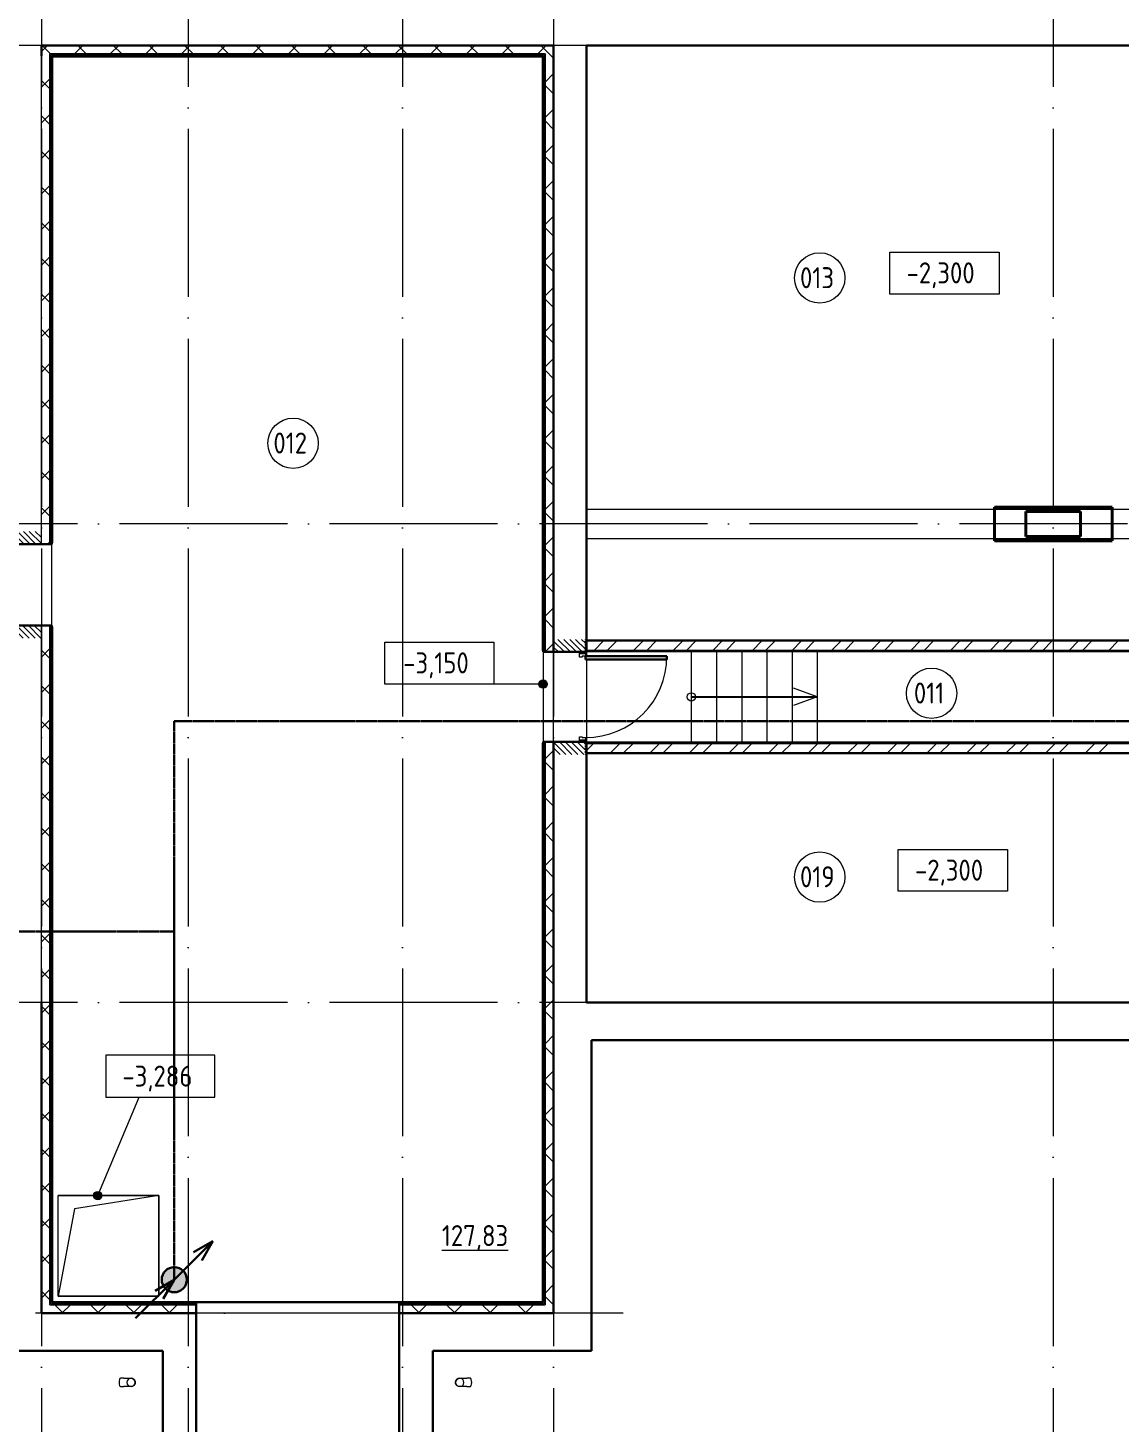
# Model space of a CAD drawing. Header units: millimetres. Extents: x -325553 to 627452, y -28539 to 738858.
# Drawn here: x -206736 to -193731, y 179809 to 196429 of the extents above; entities that cross this region are included whole.
import ezdxf

# ---------------------------------------------------------------- set-up
doc = ezdxf.new("R2010")
doc.units = ezdxf.units.MM
for name, pattern in [('ADSK_Линия сетки', [25, 20, -2.5, 0, -2.5]), ('ADSK_Сверху', [450, 300, -150]), ('ADSK_Штриховая_ш2 п1_5', [4.5, 3, -1.5]), ('штриховаяX2', [1.5, 1, -0.5])]:
    doc.linetypes.add(name, pattern=pattern)
for name, color, linetype, lineweight in [('Provodka', 151, 'Continuous', 30), ('RC-Линии_связи-Адресные', 5, 'Continuous', 30), ('Аннотация', 7, 'Continuous', 18), ('Двери', 252, 'Continuous', 9), ('Лестницы', 252, 'Continuous', 9), ('Линии', 7, 'Continuous', 9), ('Марки помещений', 252, 'Continuous', 20), ('Несущие колонны', 252, 'Continuous', 18), ('Обобщенные модели', 252, 'Continuous', 18), ('Ограждение', 252, 'Continuous', 9), ('Оси', 252, 'Continuous', 9), ('Отметки', 7, 'Continuous', 9), ('Перекрытие', 252, 'Continuous', 18), ('Стены наружные', 7, 'Continuous', 18), ('Стены штриховка', 7, 'Continuous', 9)]:
    doc.layers.add(name, color=color, linetype=linetype, lineweight=lineweight)
doc.layers.add('Узлы', color=7, linetype='Continuous')
doc.styles.add('GOST Common_2', font='', dxfattribs={"width": 0.9, "height": 250})
doc.styles.get('GOST Common_2').set_extended_font_data('GOST type B')
pattern_1 = [(0, (-223692.16, 27587), (0, 600), []), (90, (-223692.16, 27587), (-600, 4e-14), [])]
pattern_2 = [(0, (-204731, -798.36), (0, 600), []), (90, (-204731, -798.36), (-600, 4e-14), [])]

# ---------------------------------------------------------------- blocks, each defined once
blk = doc.blocks.new('подвал')
at = {"layer": 'Двери', "lineweight": 18, "true_color": 0x636466}
h = blk.add_hatch(dxfattribs=at)
h.set_pattern_fill('FP_1', color=251, angle=90, style=0, pattern_type=2)
h.set_pattern_definition([(135, (-207511.95, 19536.906), (-35.3553, -35.3553), [])])
h.paths.add_polyline_path([(-207317, 18902), (-207317, 19052), (-207707, 19052), (-207707, 18902)])
h.paths.add_polyline_path([(-207707, 20022), (-207317, 20022), (-207317, 20172), (-207707, 20172)])
h = blk.add_hatch(dxfattribs=at)
h.set_pattern_fill('FP_1', color=251, angle=-90, style=0, pattern_type=2)
h.set_pattern_definition([(315, (-201026.95, 18201.907), (35.3553, 35.3553), [])])
h.paths.add_polyline_path([(-201217, 17517), (-200837, 17517), (-200837, 17667), (-201217, 17667)])
h.paths.add_polyline_path([(-201217, 18737), (-200837, 18737), (-200837, 18887), (-201217, 18887)])
at = {"layer": 'Ограждение', "true_color": 0x636466}
h = blk.add_hatch(dxfattribs=at)
h.set_pattern_fill('FP_27', color=251, style=0, pattern_type=2)
h.set_pattern_definition(pattern_1)
h.paths.add_polyline_path([(-207182, 25827), (-201352, 25827), (-201342, 25837), (-207192, 25837)])
h = blk.add_hatch(dxfattribs=at)
h.set_pattern_fill('FP_27', color=251, style=0, pattern_type=2)
h.set_pattern_definition(pattern_1)
h.paths.add_polyline_path([(-207182, 20037), (-207182, 25827), (-207192, 25837), (-207192, 20037)])
h = blk.add_hatch(dxfattribs=at)
h.set_pattern_fill('FP_27', color=251, style=0, pattern_type=2)
h.set_pattern_definition(pattern_1)
h.paths.add_polyline_path([(-201342, 18752), (-201342, 25837), (-201352, 25827), (-201352, 18752)])
h = blk.add_hatch(dxfattribs=at)
h.set_pattern_fill('FP_29', color=251, style=0, pattern_type=2)
h.set_pattern_definition(pattern_2)
h.paths.add_polyline_path([(-207192, 10987), (-207182, 10997), (-207182, 19037), (-207192, 19037), (-207192, 14079)])
h = blk.add_hatch(dxfattribs=at)
h.set_pattern_fill('FP_22', color=251, style=0, pattern_type=2)
h.set_pattern_definition(pattern_2)
h.paths.add_polyline_path([(-201342, 10987), (-201342, 17652), (-201352, 17652), (-201352, 10997)])
h = blk.add_hatch(dxfattribs=at)
h.set_pattern_fill('FP_28', color=251, style=0, pattern_type=2)
h.set_pattern_definition(pattern_2)
h.paths.add_polyline_path([(-201342, 10987), (-201352, 10997), (-207182, 10997), (-207192, 10987), (-203057, 10987)])
at = {"layer": 'Отметки', "true_color": 0x636466}
h = blk.add_hatch(color=251, dxfattribs=at)
edge = h.paths.add_edge_path()
edge.add_arc((-201342, 18355), 50, 0, 360)
h = blk.add_hatch(color=251, dxfattribs=at)
edge = h.paths.add_edge_path()
edge.add_arc((-206645, 12262), 50, 0, 360)
at = {"color": 251, "lineweight": 18, "true_color": 0x636466}
for p, q in [((-207117, 11062), (-207117, 12262)), ((-207117, 12262), (-205917, 12262)), ((-205917, 12262), (-206924, 12102)), ((-205917, 12262), (-205917, 11062)), ((-206924, 12102), (-207117, 11062)), ((-205917, 11062), (-207117, 11062))]:
    blk.add_line(p, q, dxfattribs=at)
at = {"layer": 'Аннотация', "color": 251, "lineweight": 20, "true_color": 0x636466}
for p, q in [((-197213, 23001), (-197213, 23501)), ((-197213, 23501), (-195913, 23501)), ((-195913, 23501), (-195913, 23001)), ((-195913, 23001), (-197213, 23001)), ((-203228, 18355), (-203228, 18855)), ((-203228, 18855), (-201928, 18855)), ((-201928, 18855), (-201928, 18355)), ((-201928, 18355), (-203228, 18355)), ((-198077, 18202), (-198359, 18305)), ((-198077, 18202), (-198359, 18099)), ((-197112, 15886), (-197112, 16386)), ((-197112, 16386), (-195812, 16386)), ((-195812, 16386), (-195812, 15886)), ((-195812, 15886), (-197112, 15886))]:
    blk.add_line(p, q, dxfattribs=at)
at = {"layer": 'Аннотация', "color": 251, "lineweight": 20, "true_color": 0x636466, "extrusion": (0, 0, -1)}
for p, q in [((-205251, 13933), (-206551, 13933)), ((-206551, 13933), (-206551, 13433)), ((-205251, 13433), (-205251, 13933)), ((-206551, 13433), (-205251, 13433))]:
    blk.add_line(p, q, dxfattribs=at)
at = {"layer": 'Аннотация', "color": 251, "lineweight": 20, "true_color": 0x636466}
blk.add_circle((-199577, 18202), 50, dxfattribs=at)
at = {"layer": 'Двери', "color": 251, "linetype": 'ADSK_Штриховая_ш2 п1_5', "true_color": 0x636466}
for p, q in [((-207317, 20022), (-207317, 20172)), ((-207707, 20022), (-207317, 20022)), ((-207317, 19052), (-207707, 19052)), ((-207317, 18902), (-207317, 19052)), ((-201217, 18887), (-201217, 18737)), ((-200837, 18737), (-200837, 18887)), ((-201217, 18737), (-200837, 18737)), ((-200837, 17667), (-201217, 17667)), ((-201217, 17667), (-201217, 17517)), ((-200837, 17517), (-200837, 17667))]:
    blk.add_line(p, q, dxfattribs=at)
at = {"layer": 'Двери', "color": 251, "true_color": 0x636466}
for p, q in [((-200907, 18737), (-200837, 18737)), ((-200907, 18717), (-200907, 18737)), ((-200907, 18677), (-200907, 18717)), ((-200907, 18717), (-200837, 18717)), ((-200837, 18717), (-200907, 18717)), ((-200877, 18677), (-200907, 18677)), ((-200877, 18687), (-200877, 18677)), ((-200837, 18687), (-200877, 18687)), ((-200837, 18737), (-200837, 18717)), ((-200837, 18717), (-200837, 18687)), ((-200907, 17727), (-200877, 17727)), ((-200907, 17687), (-200907, 17727)), ((-200837, 17687), (-200907, 17687)), ((-200907, 17667), (-200907, 17687)), ((-200907, 17687), (-200837, 17687)), ((-200837, 17667), (-200907, 17667)), ((-200877, 17727), (-200877, 17717)), ((-200877, 17717), (-200837, 17717)), ((-200837, 17717), (-200837, 17687)), ((-200837, 17687), (-200837, 17667))]:
    blk.add_line(p, q, dxfattribs=at)
at = {"layer": 'Двери', "color": 251, "lineweight": 30, "true_color": 0x636466}
for p, q in [((-200837, 18687), (-199867, 18687)), ((-200837, 18647), (-200837, 18687)), ((-199867, 18647), (-200837, 18647)), ((-199867, 18687), (-199867, 18647))]:
    blk.add_line(p, q, dxfattribs=at)
at = {"layer": 'Двери', "color": 251, "true_color": 0x636466}
blk.add_arc((-200837, 18687), 970, 270, 0, dxfattribs=at)
at = {"layer": 'Лестницы', "color": 251, "true_color": 0x636466}
for p, q in [((-199577, 18737), (-199577, 17667)), ((-199577, 18737), (-199577, 17667)), ((-199277, 18737), (-199277, 17667)), ((-199277, 18737), (-199277, 17667)), ((-198977, 18737), (-198977, 17667)), ((-198977, 18737), (-198977, 17667)), ((-198677, 18737), (-198677, 17667)), ((-198677, 18737), (-198677, 17667)), ((-198377, 18737), (-198377, 17667)), ((-198377, 18737), (-198377, 17667)), ((-198077, 18737), (-198077, 17667))]:
    blk.add_line(p, q, dxfattribs=at)
at = {"layer": 'Линии', "color": 251, "linetype": 'ADSK_Сверху', "ltscale": 100, "true_color": 0x636466}
for p, q in [((-200827, 20437), (-180362, 20437)), ((-200827, 20087), (-180362, 20087))]:
    blk.add_line(p, q, dxfattribs=at)
at = {"layer": 'Марки помещений', "color": 251, "true_color": 0x636466}
for centre in [(-198048, 23192), (-204319, 21223), (-196716, 18245), (-198048, 16056)]:
    blk.add_circle(centre, 300, dxfattribs=at)
at = {"layer": 'Несущие колонны', "color": 251, "lineweight": 40, "true_color": 0x636466}
for p, q in [((-195967, 20062), (-195967, 20462)), ((-195967, 20462), (-194567, 20462)), ((-194567, 20462), (-194567, 20062)), ((-195592, 20112), (-195592, 20412)), ((-195592, 20412), (-194942, 20412)), ((-194942, 20412), (-194942, 20112)), ((-194942, 20112), (-195592, 20112)), ((-194567, 20062), (-195967, 20062))]:
    blk.add_line(p, q, dxfattribs=at)
at = {"layer": 'Несущие колонны', "color": 251, "true_color": 0x636466}
for p, q in [((-195967, 20462), (-194567, 20462)), ((-195967, 20062), (-195967, 20462)), ((-194567, 20462), (-194567, 20062)), ((-195592, 20412), (-194942, 20412)), ((-195592, 20112), (-195592, 20412)), ((-194942, 20412), (-194942, 20112)), ((-194942, 20112), (-195592, 20112)), ((-194567, 20062), (-195967, 20062))]:
    blk.add_line(p, q, dxfattribs=at)
at = {"layer": 'Обобщенные модели', "color": 251, "true_color": 0x636466}
for p, q in [((-206335, 10086), (-206376, 10086)), ((-206376, 9986), (-206335, 9986)), ((-202208, 10086), (-202249, 10086)), ((-202249, 9986), (-202208, 9986))]:
    blk.add_line(p, q, dxfattribs=at)
at = {"layer": 'Обобщенные модели', "color": 251, "true_color": 0x636466, "flags": 128}
for points in [[(-206335, 10086), (-206331, 10086), (-206326, 10086), (-206321, 10086), (-206317, 10086), (-206312, 10086), (-206308, 10086), (-206304, 10086), (-206300, 10086), (-206296, 10086), (-206292, 10086), (-206288, 10086), (-206285, 10086), (-206281, 10086), (-206278, 10086), (-206275, 10086), (-206272, 10086), (-206269, 10086), (-206267, 10086), (-206264, 10086), (-206262, 10086), (-206260, 10086), (-206258, 10086), (-206256, 10086), (-206254, 10086), (-206253, 10086), (-206252, 10086), (-206251, 10086), (-206250, 10086), (-206250, 10086), (-206249, 10086), (-206249, 10086), (-206249, 10086)], [(-206249, 9986), (-206249, 9986), (-206249, 9986), (-206250, 9986), (-206251, 9986), (-206251, 9986), (-206253, 9986), (-206254, 9986), (-206255, 9986), (-206257, 9986), (-206259, 9986), (-206261, 9986), (-206263, 9986), (-206265, 9986), (-206268, 9986), (-206271, 9986), (-206274, 9986), (-206277, 9986), (-206280, 9986), (-206283, 9986), (-206287, 9986), (-206291, 9986), (-206294, 9986), (-206298, 9986), (-206302, 9986), (-206306, 9986), (-206311, 9986), (-206315, 9986), (-206319, 9986), (-206324, 9986), (-206329, 9986), (-206333, 9986), (-206335, 9986)], [(-206249, 10086), (-206247, 10086), (-206245, 10086), (-206243, 10086), (-206241, 10085), (-206239, 10085), (-206237, 10084), (-206235, 10084), (-206233, 10083), (-206231, 10083), (-206229, 10082), (-206228, 10081), (-206226, 10080), (-206224, 10079), (-206222, 10078), (-206221, 10077), (-206219, 10076), (-206218, 10075), (-206216, 10073), (-206215, 10072), (-206213, 10071), (-206212, 10069), (-206210, 10068), (-206209, 10066), (-206208, 10065), (-206207, 10063), (-206206, 10061), (-206205, 10059), (-206204, 10058), (-206203, 10056), (-206202, 10054), (-206202, 10052), (-206201, 10050), (-206201, 10048), (-206200, 10046), (-206200, 10044), (-206199, 10042), (-206199, 10040), (-206199, 10038), (-206199, 10036), (-206199, 10036)], [(-206199, 10036), (-206199, 10034), (-206199, 10032), (-206199, 10030), (-206200, 10028), (-206200, 10026), (-206200, 10024), (-206201, 10022), (-206201, 10020), (-206202, 10018), (-206203, 10016), (-206204, 10015), (-206205, 10013), (-206206, 10011), (-206207, 10009), (-206208, 10008), (-206209, 10006), (-206210, 10004), (-206211, 10003), (-206213, 10001), (-206214, 10000), (-206216, 9999), (-206217, 9997), (-206219, 9996), (-206220, 9995), (-206222, 9994), (-206224, 9993), (-206225, 9992), (-206227, 9991), (-206229, 9990), (-206231, 9989), (-206233, 9989), (-206235, 9988), (-206237, 9987), (-206238, 9987), (-206240, 9987), (-206242, 9986), (-206244, 9986), (-206246, 9986), (-206248, 9986), (-206249, 9986)], [(-202385, 10036), (-202385, 10038), (-202385, 10040), (-202385, 10042), (-202384, 10044), (-202384, 10046), (-202384, 10048), (-202383, 10050), (-202382, 10052), (-202382, 10054), (-202381, 10055), (-202380, 10057), (-202379, 10059), (-202378, 10061), (-202377, 10062), (-202376, 10064), (-202375, 10066), (-202374, 10067), (-202373, 10069), (-202371, 10070), (-202370, 10072), (-202368, 10073), (-202367, 10074), (-202365, 10076), (-202364, 10077), (-202362, 10078), (-202360, 10079), (-202359, 10080), (-202357, 10081), (-202355, 10082), (-202353, 10083), (-202351, 10083), (-202349, 10084), (-202347, 10084), (-202345, 10085), (-202343, 10085), (-202341, 10085), (-202339, 10086), (-202337, 10086), (-202335, 10086), (-202335, 10086)], [(-202335, 9986), (-202337, 9986), (-202339, 9986), (-202341, 9986), (-202343, 9987), (-202345, 9987), (-202347, 9987), (-202349, 9988), (-202351, 9988), (-202353, 9989), (-202354, 9990), (-202356, 9991), (-202358, 9992), (-202360, 9993), (-202362, 9994), (-202363, 9995), (-202365, 9996), (-202366, 9997), (-202368, 9998), (-202369, 10000), (-202371, 10001), (-202372, 10003), (-202373, 10004), (-202375, 10006), (-202376, 10007), (-202377, 10009), (-202378, 10011), (-202379, 10012), (-202380, 10014), (-202381, 10016), (-202382, 10018), (-202382, 10020), (-202383, 10022), (-202383, 10023), (-202384, 10025), (-202384, 10027), (-202385, 10029), (-202385, 10031), (-202385, 10033), (-202385, 10035), (-202385, 10036)], [(-202335, 10086), (-202335, 10086), (-202335, 10086), (-202334, 10086), (-202333, 10086), (-202332, 10086), (-202331, 10086), (-202330, 10086), (-202329, 10086), (-202327, 10086), (-202325, 10086), (-202323, 10086), (-202321, 10086), (-202318, 10086), (-202316, 10086), (-202313, 10086), (-202310, 10086), (-202307, 10086), (-202304, 10086), (-202301, 10086), (-202297, 10086), (-202293, 10086), (-202290, 10086), (-202286, 10086), (-202282, 10086), (-202277, 10086), (-202273, 10086), (-202269, 10086), (-202264, 10086), (-202260, 10086), (-202255, 10086), (-202251, 10086), (-202249, 10086)], [(-202249, 9986), (-202253, 9986), (-202258, 9986), (-202263, 9986), (-202267, 9986), (-202271, 9986), (-202276, 9986), (-202280, 9986), (-202284, 9986), (-202288, 9986), (-202292, 9986), (-202296, 9986), (-202299, 9986), (-202303, 9986), (-202306, 9986), (-202309, 9986), (-202312, 9986), (-202315, 9986), (-202317, 9986), (-202320, 9986), (-202322, 9986), (-202324, 9986), (-202326, 9986), (-202328, 9986), (-202329, 9986), (-202331, 9986), (-202332, 9986), (-202333, 9986), (-202334, 9986), (-202334, 9986), (-202335, 9986), (-202335, 9986), (-202335, 9986)]]:
    blk.add_lwpolyline(points, dxfattribs=at)
at = {"layer": 'Обобщенные модели', "color": 251, "true_color": 0x636466}
for centre, start, end in [((-206249, 10036), 0, 180), ((-206249, 10036), 180, 0), ((-202335, 10036), 0, 180), ((-202335, 10036), 180, 0)]:
    blk.add_arc(centre, 50, start, end, dxfattribs=at)
for centre, major_axis, start_param, end_param in [((-206376, 10036), (0, -50), 3.141593, 4.712389), ((-206376, 10036), (0, -50), 4.712389, 6.283185), ((-202208, 10036), (0, 50), 4.712389, 6.283185), ((-202208, 10036), (0, 50), 3.141593, 4.712389)]:
    blk.add_ellipse(centre, major_axis=major_axis, ratio=0.309017, start_param=start_param, end_param=end_param, dxfattribs=at)
at = {"layer": 'Ограждение', "color": 251, "true_color": 0x636466}
for p, q in [((-207182, 25827), (-207192, 25837)), ((-207192, 25837), (-207182, 25827)), ((-207182, 25827), (-201352, 25827)), ((-207182, 20037), (-207182, 25827)), ((-201342, 25837), (-201352, 25827)), ((-201352, 25827), (-201342, 25837)), ((-201352, 25827), (-201352, 18752)), ((-207182, 20037), (-207192, 20037)), ((-207192, 19037), (-207182, 19037)), ((-207182, 10997), (-207182, 19037)), ((-201342, 18752), (-201352, 18752)), ((-201352, 17652), (-201342, 17652)), ((-201352, 17652), (-201352, 10997)), ((-207192, 10987), (-207182, 10997)), ((-207182, 10997), (-207192, 10987)), ((-201352, 10997), (-207182, 10997)), ((-201342, 10987), (-201352, 10997)), ((-201352, 10997), (-201342, 10987))]:
    blk.add_line(p, q, dxfattribs=at)
at = {"layer": 'Оси', "color": 251, "linetype": 'ADSK_Линия сетки', "ltscale": 100, "true_color": 0x636466}
for p, q in [((-207317, 29968), (-207317, -28468)), ((-205567, 29968), (-205567, -28468)), ((-203017, 29968), (-203017, -28468)), ((-201217, 29968), (-201217, -28468)), ((-195267, 29968), (-195267, -28468)), ((-174384, 25962), (-244528, 25962)), ((-174384, 20262), (-244528, 20262)), ((-174384, 14562), (-244528, 14562)), ((-200387, 10862), (-244528, 10862))]:
    blk.add_line(p, q, dxfattribs=at)
at = {"layer": 'Отметки', "color": 251, "lineweight": 20, "true_color": 0x636466}
for p, q in [((-202050, 18355), (-202578, 18355)), ((-201342, 18355), (-202050, 18355)), ((-206645, 12262), (-206152, 13433)), ((-206152, 13433), (-205901, 13433))]:
    blk.add_line(p, q, dxfattribs=at)
at = {"layer": 'Отметки', "color": 251, "true_color": 0x636466}
for centre in [(-201342, 18355), (-206645, 12262)]:
    blk.add_circle(centre, 50, dxfattribs=at)
at = {"layer": 'Перекрытие', "color": 251, "true_color": 0x636466}
for p, q in [((-207192, 19052), (-207192, 20022)), ((-201342, 18737), (-201342, 17667)), ((-198077, 18737), (-198077, 17667)), ((-207117, 11062), (-207117, 12262)), ((-205917, 12262), (-207117, 12262)), ((-205917, 11062), (-205917, 12262)), ((-207117, 11062), (-205917, 11062))]:
    blk.add_line(p, q, dxfattribs=at)
at = {"layer": 'Стены наружные', "color": 251, "lineweight": 30, "true_color": 0x636466}
for p, q in [((-207317, 25962), (-201217, 25962)), ((-201217, 25962), (-207317, 25962)), ((-207317, 25962), (-207317, 25837)), ((-201217, 18737), (-201217, 25962)), ((-200827, 25962), (-185477, 25962)), ((-200827, 18737), (-200827, 25962)), ((-207192, 25837), (-201342, 25837)), ((-207192, 20022), (-207192, 25837)), ((-201342, 25837), (-201342, 18737)), ((-207722, 20022), (-207192, 20022)), ((-207192, 19052), (-207722, 19052)), ((-207192, 10987), (-207192, 19052)), ((-191337, 18872), (-200827, 18872)), ((-201342, 18737), (-200837, 18737)), ((-200837, 18737), (-200827, 18737)), ((-200827, 18752), (-191337, 18752)), ((-200837, 17667), (-201342, 17667)), ((-201342, 17667), (-201342, 10987)), ((-201217, 17667), (-201217, 10862)), ((-200827, 17667), (-200837, 17667)), ((-200827, 14562), (-200827, 17667)), ((-190267, 17652), (-200827, 17652)), ((-200827, 17532), (-190267, 17532)), ((-207317, 10862), (-207317, 14562)), ((-184837, 14562), (-200827, 14562)), ((-200767, 10412), (-200767, 14112)), ((-184837, 14112), (-200767, 14112)), ((-205472, 10987), (-207192, 10987)), ((-205472, -5788), (-205472, 10987)), ((-201342, 10987), (-203057, 10987)), ((-203057, 10987), (-203057, -5788)), ((-205472, 10862), (-207317, 10862)), ((-201217, 10862), (-203057, 10862)), ((-207767, 10412), (-205872, 10412)), ((-205872, 10412), (-205872, -5788)), ((-202657, 10412), (-200767, 10412)), ((-202657, -788), (-202657, 10412))]:
    blk.add_line(p, q, dxfattribs=at)
at = {"layer": 'Стены наружные', "color": 251, "linetype": 'Continuous', "lineweight": 9, "true_color": 0x636466}
for p, q in [((-207317, 25890), (-207245, 25962)), ((-207317, 25890), (-207245, 25962)), ((-207208, 25862), (-207308, 25962)), ((-207208, 25862), (-207308, 25962)), ((-206921, 25862), (-206821, 25962)), ((-206921, 25862), (-206821, 25962)), ((-206784, 25862), (-206884, 25962)), ((-206784, 25862), (-206884, 25962)), ((-206496, 25862), (-206396, 25962)), ((-206496, 25862), (-206396, 25962)), ((-206360, 25862), (-206460, 25962)), ((-206360, 25862), (-206460, 25962)), ((-206072, 25862), (-205972, 25962)), ((-206072, 25862), (-205972, 25962)), ((-205935, 25862), (-206035, 25962)), ((-205935, 25862), (-206035, 25962)), ((-205648, 25862), (-205548, 25962)), ((-205648, 25862), (-205548, 25962)), ((-205511, 25862), (-205611, 25962)), ((-205511, 25862), (-205611, 25962)), ((-205224, 25862), (-205124, 25962)), ((-205224, 25862), (-205124, 25962)), ((-205087, 25862), (-205187, 25962)), ((-205087, 25862), (-205187, 25962)), ((-204799, 25862), (-204699, 25962)), ((-204799, 25862), (-204699, 25962)), ((-204663, 25862), (-204763, 25962)), ((-204663, 25862), (-204763, 25962)), ((-204375, 25862), (-204275, 25962)), ((-204375, 25862), (-204275, 25962)), ((-204238, 25862), (-204338, 25962)), ((-204238, 25862), (-204338, 25962)), ((-203951, 25862), (-203851, 25962)), ((-203951, 25862), (-203851, 25962)), ((-203814, 25862), (-203914, 25962)), ((-203814, 25862), (-203914, 25962)), ((-203527, 25862), (-203427, 25962)), ((-203527, 25862), (-203427, 25962)), ((-203390, 25862), (-203490, 25962)), ((-203390, 25862), (-203490, 25962)), ((-203102, 25862), (-203002, 25962)), ((-203102, 25862), (-203002, 25962)), ((-202966, 25862), (-203066, 25962)), ((-202966, 25862), (-203066, 25962)), ((-202678, 25862), (-202578, 25962)), ((-202678, 25862), (-202578, 25962)), ((-202541, 25862), (-202641, 25962)), ((-202541, 25862), (-202641, 25962)), ((-202254, 25862), (-202154, 25962)), ((-202254, 25862), (-202154, 25962)), ((-202117, 25862), (-202217, 25962)), ((-202117, 25862), (-202217, 25962)), ((-201829, 25862), (-201729, 25962)), ((-201829, 25862), (-201729, 25962)), ((-201693, 25862), (-201793, 25962)), ((-201693, 25862), (-201793, 25962)), ((-201405, 25862), (-201305, 25962)), ((-201405, 25862), (-201305, 25962)), ((-201268, 25862), (-201368, 25962)), ((-201268, 25862), (-201368, 25962)), ((-207194, 25814), (-207192, 25814)), ((-207155, 25839), (-207155, 25837)), ((-207050, 25839), (-207050, 25837)), ((-206945, 25839), (-206945, 25837)), ((-206840, 25839), (-206840, 25837)), ((-206735, 25839), (-206735, 25837)), ((-206630, 25839), (-206630, 25837)), ((-206525, 25839), (-206525, 25837)), ((-206420, 25839), (-206420, 25837)), ((-206315, 25839), (-206315, 25837)), ((-206210, 25839), (-206210, 25837)), ((-206105, 25839), (-206105, 25837)), ((-206000, 25839), (-206000, 25837)), ((-205895, 25839), (-205895, 25837)), ((-205790, 25839), (-205790, 25837)), ((-205685, 25839), (-205685, 25837)), ((-205580, 25839), (-205580, 25837)), ((-205475, 25839), (-205475, 25837)), ((-205370, 25839), (-205370, 25837)), ((-205265, 25839), (-205265, 25837)), ((-205160, 25839), (-205160, 25837)), ((-205055, 25839), (-205055, 25837)), ((-204950, 25839), (-204950, 25837)), ((-204845, 25839), (-204845, 25837)), ((-204740, 25839), (-204740, 25837)), ((-204635, 25839), (-204635, 25837)), ((-204530, 25839), (-204530, 25837)), ((-204425, 25839), (-204425, 25837)), ((-204320, 25839), (-204320, 25837)), ((-204215, 25839), (-204215, 25837)), ((-204110, 25839), (-204110, 25837)), ((-204005, 25839), (-204005, 25837)), ((-203900, 25839), (-203900, 25837)), ((-203795, 25839), (-203795, 25837)), ((-203690, 25839), (-203690, 25837)), ((-203585, 25839), (-203585, 25837)), ((-203480, 25839), (-203480, 25837)), ((-203375, 25839), (-203375, 25837)), ((-203270, 25839), (-203270, 25837)), ((-203165, 25839), (-203165, 25837)), ((-203060, 25839), (-203060, 25837)), ((-202955, 25839), (-202955, 25837)), ((-202850, 25839), (-202850, 25837)), ((-202745, 25839), (-202745, 25837)), ((-202640, 25839), (-202640, 25837)), ((-202535, 25839), (-202535, 25837)), ((-202430, 25839), (-202430, 25837)), ((-202325, 25839), (-202325, 25837)), ((-202220, 25839), (-202220, 25837)), ((-202115, 25839), (-202115, 25837)), ((-202010, 25839), (-202010, 25837)), ((-201905, 25839), (-201905, 25837)), ((-201800, 25839), (-201800, 25837)), ((-201695, 25839), (-201695, 25837)), ((-201590, 25839), (-201590, 25837)), ((-201485, 25839), (-201485, 25837)), ((-201380, 25839), (-201380, 25837)), ((-201217, 25810), (-201268, 25862)), ((-201217, 25810), (-201268, 25862)), ((-207194, 25709), (-207192, 25709)), ((-207194, 25604), (-207192, 25604)), ((-201340, 25752), (-201342, 25752)), ((-201340, 25647), (-201342, 25647)), ((-201317, 25526), (-201217, 25626)), ((-201317, 25526), (-201217, 25626)), ((-207317, 25466), (-207217, 25566)), ((-207317, 25466), (-207217, 25566)), ((-207217, 25446), (-207317, 25546)), ((-207217, 25446), (-207317, 25546)), ((-207194, 25499), (-207192, 25499)), ((-201340, 25542), (-201342, 25542)), ((-201340, 25437), (-201342, 25437)), ((-201217, 25386), (-201317, 25486)), ((-201217, 25386), (-201317, 25486)), ((-207194, 25394), (-207192, 25394)), ((-207194, 25289), (-207192, 25289)), ((-201340, 25332), (-201342, 25332)), ((-207317, 25041), (-207217, 25141)), ((-207317, 25041), (-207217, 25141)), ((-207217, 25022), (-207317, 25122)), ((-207217, 25022), (-207317, 25122)), ((-207194, 25184), (-207192, 25184)), ((-201340, 25227), (-201342, 25227)), ((-201340, 25122), (-201342, 25122)), ((-201317, 25102), (-201217, 25202)), ((-201317, 25102), (-201217, 25202)), ((-207194, 25079), (-207192, 25079)), ((-207194, 24974), (-207192, 24974)), ((-201340, 25017), (-201342, 25017)), ((-201217, 24962), (-201317, 25062)), ((-201217, 24962), (-201317, 25062)), ((-207194, 24869), (-207192, 24869)), ((-207194, 24764), (-207192, 24764)), ((-201340, 24912), (-201342, 24912)), ((-201340, 24807), (-201342, 24807)), ((-201317, 24677), (-201217, 24777)), ((-201317, 24677), (-201217, 24777)), ((-207317, 24617), (-207217, 24717)), ((-207317, 24617), (-207217, 24717)), ((-207217, 24598), (-207317, 24698)), ((-207217, 24598), (-207317, 24698)), ((-207194, 24659), (-207192, 24659)), ((-201340, 24702), (-201342, 24702)), ((-201340, 24597), (-201342, 24597)), ((-201217, 24538), (-201317, 24638)), ((-201217, 24538), (-201317, 24638)), ((-207194, 24554), (-207192, 24554)), ((-207194, 24449), (-207192, 24449)), ((-201340, 24492), (-201342, 24492)), ((-207317, 24193), (-207217, 24293)), ((-207317, 24193), (-207217, 24293)), ((-207217, 24174), (-207317, 24274)), ((-207217, 24174), (-207317, 24274)), ((-207194, 24344), (-207192, 24344)), ((-201340, 24387), (-201342, 24387)), ((-201340, 24282), (-201342, 24282)), ((-201317, 24253), (-201217, 24353)), ((-201317, 24253), (-201217, 24353)), ((-207194, 24239), (-207192, 24239)), ((-207194, 24134), (-207192, 24134)), ((-201340, 24177), (-201342, 24177)), ((-201217, 24113), (-201317, 24213)), ((-201217, 24113), (-201317, 24213)), ((-207194, 24029), (-207192, 24029)), ((-201340, 24072), (-201342, 24072)), ((-201340, 23967), (-201342, 23967)), ((-207317, 23769), (-207217, 23869)), ((-207317, 23769), (-207217, 23869)), ((-207217, 23749), (-207317, 23849)), ((-207217, 23749), (-207317, 23849)), ((-207194, 23924), (-207192, 23924)), ((-207194, 23819), (-207192, 23819)), ((-201340, 23862), (-201342, 23862)), ((-201317, 23829), (-201217, 23929)), ((-201317, 23829), (-201217, 23929)), ((-201217, 23689), (-201317, 23789)), ((-201217, 23689), (-201317, 23789)), ((-207194, 23714), (-207192, 23714)), ((-207194, 23609), (-207192, 23609)), ((-201340, 23757), (-201342, 23757)), ((-201340, 23652), (-201342, 23652)), ((-207317, 23344), (-207217, 23444)), ((-207317, 23344), (-207217, 23444)), ((-207194, 23504), (-207192, 23504)), ((-201340, 23547), (-201342, 23547)), ((-201340, 23442), (-201342, 23442)), ((-201317, 23405), (-201217, 23505)), ((-201317, 23405), (-201217, 23505)), ((-207217, 23325), (-207317, 23425)), ((-207217, 23325), (-207317, 23425)), ((-207194, 23399), (-207192, 23399)), ((-207194, 23294), (-207192, 23294)), ((-201340, 23337), (-201342, 23337)), ((-201217, 23265), (-201317, 23365)), ((-201217, 23265), (-201317, 23365)), ((-207194, 23189), (-207192, 23189)), ((-201340, 23232), (-201342, 23232)), ((-201340, 23127), (-201342, 23127)), ((-207317, 22920), (-207217, 23020)), ((-207317, 22920), (-207217, 23020)), ((-207217, 22901), (-207317, 23001)), ((-207217, 22901), (-207317, 23001)), ((-207194, 23084), (-207192, 23084)), ((-207194, 22979), (-207192, 22979)), ((-201340, 23022), (-201342, 23022)), ((-201317, 22980), (-201217, 23080)), ((-201317, 22980), (-201217, 23080)), ((-201217, 22841), (-201317, 22941)), ((-201217, 22841), (-201317, 22941)), ((-207194, 22874), (-207192, 22874)), ((-207194, 22769), (-207192, 22769)), ((-201340, 22917), (-201342, 22917)), ((-201340, 22812), (-201342, 22812)), ((-207194, 22664), (-207192, 22664)), ((-201340, 22707), (-201342, 22707)), ((-201317, 22556), (-201217, 22656)), ((-201317, 22556), (-201217, 22656)), ((-207317, 22496), (-207217, 22596)), ((-207317, 22496), (-207217, 22596)), ((-207217, 22477), (-207317, 22577)), ((-207217, 22477), (-207317, 22577)), ((-207194, 22559), (-207192, 22559)), ((-207194, 22454), (-207192, 22454)), ((-201340, 22602), (-201342, 22602)), ((-201340, 22497), (-201342, 22497)), ((-201217, 22416), (-201317, 22516)), ((-201217, 22416), (-201317, 22516)), ((-207194, 22349), (-207192, 22349)), ((-201340, 22392), (-201342, 22392)), ((-201340, 22287), (-201342, 22287)), ((-207317, 22072), (-207217, 22172)), ((-207317, 22072), (-207217, 22172)), ((-207217, 22052), (-207317, 22152)), ((-207217, 22052), (-207317, 22152)), ((-207194, 22244), (-207192, 22244)), ((-207194, 22139), (-207192, 22139)), ((-201340, 22182), (-201342, 22182)), ((-201317, 22132), (-201217, 22232)), ((-201317, 22132), (-201217, 22232)), ((-207194, 22034), (-207192, 22034)), ((-201340, 22077), (-201342, 22077)), ((-201340, 21972), (-201342, 21972)), ((-201217, 21992), (-201317, 22092)), ((-201217, 21992), (-201317, 22092)), ((-207194, 21929), (-207192, 21929)), ((-207194, 21824), (-207192, 21824)), ((-201340, 21867), (-201342, 21867)), ((-201317, 21708), (-201217, 21808)), ((-201317, 21708), (-201217, 21808)), ((-207317, 21647), (-207217, 21747)), ((-207317, 21647), (-207217, 21747)), ((-207217, 21628), (-207317, 21728)), ((-207217, 21628), (-207317, 21728)), ((-207194, 21719), (-207192, 21719)), ((-207194, 21614), (-207192, 21614)), ((-201340, 21762), (-201342, 21762)), ((-201340, 21657), (-201342, 21657)), ((-201217, 21568), (-201317, 21668)), ((-201217, 21568), (-201317, 21668)), ((-207194, 21509), (-207192, 21509)), ((-201340, 21552), (-201342, 21552)), ((-201340, 21447), (-201342, 21447)), ((-207317, 21223), (-207217, 21323)), ((-207317, 21223), (-207217, 21323)), ((-207217, 21204), (-207317, 21304)), ((-207217, 21204), (-207317, 21304)), ((-207194, 21404), (-207192, 21404)), ((-207194, 21299), (-207192, 21299)), ((-201340, 21342), (-201342, 21342)), ((-201317, 21283), (-201217, 21383)), ((-201317, 21283), (-201217, 21383)), ((-207194, 21194), (-207192, 21194)), ((-201340, 21237), (-201342, 21237)), ((-201340, 21132), (-201342, 21132)), ((-201217, 21143), (-201317, 21243)), ((-201217, 21143), (-201317, 21243)), ((-207194, 21089), (-207192, 21089)), ((-207194, 20984), (-207192, 20984)), ((-201340, 21027), (-201342, 21027)), ((-201317, 20859), (-201217, 20959)), ((-201317, 20859), (-201217, 20959)), ((-207317, 20799), (-207217, 20899)), ((-207317, 20799), (-207217, 20899)), ((-207217, 20779), (-207317, 20879)), ((-207217, 20779), (-207317, 20879)), ((-207194, 20879), (-207192, 20879)), ((-201340, 20922), (-201342, 20922)), ((-201340, 20817), (-201342, 20817)), ((-201217, 20719), (-201317, 20819)), ((-201217, 20719), (-201317, 20819)), ((-207194, 20774), (-207192, 20774)), ((-207194, 20669), (-207192, 20669)), ((-201340, 20712), (-201342, 20712)), ((-207317, 20374), (-207217, 20474)), ((-207317, 20374), (-207217, 20474)), ((-207217, 20355), (-207317, 20455)), ((-207217, 20355), (-207317, 20455)), ((-207194, 20564), (-207192, 20564)), ((-207194, 20459), (-207192, 20459)), ((-201340, 20607), (-201342, 20607)), ((-201340, 20502), (-201342, 20502)), ((-201317, 20435), (-201217, 20535)), ((-201317, 20435), (-201217, 20535)), ((-207194, 20354), (-207192, 20354)), ((-201340, 20397), (-201342, 20397)), ((-201340, 20292), (-201342, 20292)), ((-201217, 20295), (-201317, 20395)), ((-201217, 20295), (-201317, 20395)), ((-207194, 20249), (-207192, 20249)), ((-207194, 20144), (-207192, 20144)), ((-201340, 20187), (-201342, 20187)), ((-201317, 20010), (-201217, 20110)), ((-201317, 20010), (-201217, 20110)), ((-207308, 20022), (-207317, 20031)), ((-207308, 20022), (-207317, 20031)), ((-207245, 20022), (-207217, 20050)), ((-207245, 20022), (-207217, 20050)), ((-207194, 20039), (-207192, 20039)), ((-201340, 20082), (-201342, 20082)), ((-201340, 19977), (-201342, 19977)), ((-201217, 19871), (-201317, 19971)), ((-201217, 19871), (-201317, 19971)), ((-201340, 19872), (-201342, 19872)), ((-201340, 19767), (-201342, 19767)), ((-201340, 19662), (-201342, 19662)), ((-201317, 19586), (-201217, 19686)), ((-201317, 19586), (-201217, 19686)), ((-201340, 19557), (-201342, 19557)), ((-201340, 19452), (-201342, 19452)), ((-201217, 19446), (-201317, 19546)), ((-201217, 19446), (-201317, 19546)), ((-201340, 19347), (-201342, 19347)), ((-201340, 19242), (-201342, 19242)), ((-201340, 19137), (-201342, 19137)), ((-201317, 19162), (-201217, 19262)), ((-201317, 19162), (-201217, 19262)), ((-201217, 19022), (-201317, 19122)), ((-201217, 19022), (-201317, 19122)), ((-207194, 18989), (-207192, 18989)), ((-201340, 19032), (-201342, 19032)), ((-207194, 18884), (-207192, 18884)), ((-201340, 18927), (-201342, 18927)), ((-201340, 18822), (-201342, 18822)), ((-201317, 18738), (-201217, 18838)), ((-201317, 18738), (-201217, 18838)), ((-200739, 18752), (-200619, 18872)), ((-200582, 18752), (-200462, 18872)), ((-200268, 18752), (-200148, 18872)), ((-200110, 18752), (-199990, 18872)), ((-199796, 18752), (-199676, 18872)), ((-199639, 18752), (-199519, 18872)), ((-199325, 18752), (-199205, 18872)), ((-199167, 18752), (-199047, 18872)), ((-198853, 18752), (-198733, 18872)), ((-198696, 18752), (-198576, 18872)), ((-198382, 18752), (-198262, 18872)), ((-198225, 18752), (-198105, 18872)), ((-197910, 18752), (-197790, 18872)), ((-197753, 18752), (-197633, 18872)), ((-197439, 18752), (-197319, 18872)), ((-197282, 18752), (-197162, 18872)), ((-196967, 18752), (-196847, 18872)), ((-196810, 18752), (-196690, 18872)), ((-196496, 18752), (-196376, 18872)), ((-196339, 18752), (-196219, 18872)), ((-196024, 18752), (-195904, 18872)), ((-195867, 18752), (-195747, 18872)), ((-195553, 18752), (-195433, 18872)), ((-195396, 18752), (-195276, 18872)), ((-195081, 18752), (-194961, 18872)), ((-194924, 18752), (-194804, 18872)), ((-194610, 18752), (-194490, 18872)), ((-207317, 18677), (-207217, 18777)), ((-207317, 18677), (-207217, 18777)), ((-207217, 18658), (-207317, 18758)), ((-207217, 18658), (-207317, 18758)), ((-207194, 18779), (-207192, 18779)), ((-207194, 18674), (-207192, 18674)), ((-207194, 18569), (-207192, 18569)), ((-207194, 18464), (-207192, 18464)), ((-207317, 18253), (-207217, 18353)), ((-207317, 18253), (-207217, 18353)), ((-207217, 18234), (-207317, 18334)), ((-207217, 18234), (-207317, 18334)), ((-207194, 18359), (-207192, 18359)), ((-207194, 18254), (-207192, 18254)), ((-207194, 18149), (-207192, 18149)), ((-207194, 18044), (-207192, 18044)), ((-207317, 17829), (-207217, 17929)), ((-207317, 17829), (-207217, 17929)), ((-207217, 17810), (-207317, 17910)), ((-207217, 17810), (-207317, 17910)), ((-207194, 17939), (-207192, 17939)), ((-207194, 17834), (-207192, 17834)), ((-207194, 17729), (-207192, 17729)), ((-207194, 17624), (-207192, 17624)), ((-200827, 17564), (-200739, 17652)), ((-200545, 17532), (-200425, 17652)), ((-200387, 17532), (-200267, 17652)), ((-200073, 17532), (-199953, 17652)), ((-199916, 17532), (-199796, 17652)), ((-199602, 17532), (-199482, 17652)), ((-199445, 17532), (-199325, 17652)), ((-199130, 17532), (-199010, 17652)), ((-198973, 17532), (-198853, 17652)), ((-198659, 17532), (-198539, 17652)), ((-198502, 17532), (-198382, 17652)), ((-198187, 17532), (-198067, 17652)), ((-198030, 17532), (-197910, 17652)), ((-197716, 17532), (-197596, 17652)), ((-197559, 17532), (-197439, 17652)), ((-197244, 17532), (-197124, 17652)), ((-197087, 17532), (-196967, 17652)), ((-196773, 17532), (-196653, 17652)), ((-196616, 17532), (-196496, 17652)), ((-196301, 17532), (-196181, 17652)), ((-196144, 17532), (-196024, 17652)), ((-195830, 17532), (-195710, 17652)), ((-195673, 17532), (-195553, 17652)), ((-195359, 17532), (-195239, 17652)), ((-195201, 17532), (-195081, 17652)), ((-194887, 17532), (-194767, 17652)), ((-194730, 17532), (-194610, 17652)), ((-207317, 17405), (-207217, 17505)), ((-207317, 17405), (-207217, 17505)), ((-207217, 17385), (-207317, 17485)), ((-207217, 17385), (-207317, 17485)), ((-207194, 17519), (-207192, 17519)), ((-201340, 17562), (-201342, 17562)), ((-201340, 17457), (-201342, 17457)), ((-201317, 17465), (-201217, 17565)), ((-201317, 17465), (-201217, 17565)), ((-207194, 17414), (-207192, 17414)), ((-207194, 17309), (-207192, 17309)), ((-201340, 17352), (-201342, 17352)), ((-201217, 17325), (-201317, 17425)), ((-201217, 17325), (-201317, 17425)), ((-207194, 17204), (-207192, 17204)), ((-201340, 17247), (-201342, 17247)), ((-201340, 17142), (-201342, 17142)), ((-201317, 17041), (-201217, 17141)), ((-201317, 17041), (-201217, 17141)), ((-207317, 16980), (-207217, 17080)), ((-207317, 16980), (-207217, 17080)), ((-207217, 16961), (-207317, 17061)), ((-207217, 16961), (-207317, 17061)), ((-207194, 17099), (-207192, 17099)), ((-207194, 16994), (-207192, 16994)), ((-201340, 17037), (-201342, 17037)), ((-201217, 16901), (-201317, 17001)), ((-201217, 16901), (-201317, 17001)), ((-207194, 16889), (-207192, 16889)), ((-201340, 16932), (-201342, 16932)), ((-201340, 16827), (-201342, 16827)), ((-207317, 16556), (-207217, 16656)), ((-207317, 16556), (-207217, 16656)), ((-207217, 16537), (-207317, 16637)), ((-207217, 16537), (-207317, 16637)), ((-207194, 16784), (-207192, 16784)), ((-207194, 16679), (-207192, 16679)), ((-201340, 16722), (-201342, 16722)), ((-201317, 16616), (-201217, 16716)), ((-201317, 16616), (-201217, 16716)), ((-207194, 16574), (-207192, 16574)), ((-207194, 16469), (-207192, 16469)), ((-201340, 16617), (-201342, 16617)), ((-201340, 16512), (-201342, 16512)), ((-201217, 16477), (-201317, 16577)), ((-201217, 16477), (-201317, 16577)), ((-207194, 16364), (-207192, 16364)), ((-201340, 16407), (-201342, 16407)), ((-201340, 16302), (-201342, 16302)), ((-201317, 16192), (-201217, 16292)), ((-201317, 16192), (-201217, 16292)), ((-207317, 16132), (-207217, 16232)), ((-207317, 16132), (-207217, 16232)), ((-207217, 16113), (-207317, 16213)), ((-207217, 16113), (-207317, 16213)), ((-207194, 16259), (-207192, 16259)), ((-207194, 16154), (-207192, 16154)), ((-201340, 16197), (-201342, 16197)), ((-201217, 16052), (-201317, 16152)), ((-201217, 16052), (-201317, 16152)), ((-207194, 16049), (-207192, 16049)), ((-201340, 16092), (-201342, 16092)), ((-201340, 15987), (-201342, 15987)), ((-207317, 15708), (-207217, 15808)), ((-207317, 15708), (-207217, 15808)), ((-207194, 15944), (-207192, 15944)), ((-207194, 15839), (-207192, 15839)), ((-201340, 15882), (-201342, 15882)), ((-201317, 15768), (-201217, 15868)), ((-201317, 15768), (-201217, 15868)), ((-207217, 15688), (-207317, 15788)), ((-207217, 15688), (-207317, 15788)), ((-207194, 15734), (-207192, 15734)), ((-207194, 15629), (-207192, 15629)), ((-201340, 15777), (-201342, 15777)), ((-201340, 15672), (-201342, 15672)), ((-201217, 15628), (-201317, 15728)), ((-201217, 15628), (-201317, 15728)), ((-207194, 15524), (-207192, 15524)), ((-201340, 15567), (-201342, 15567)), ((-201340, 15462), (-201342, 15462)), ((-207317, 15283), (-207217, 15383)), ((-207317, 15283), (-207217, 15383)), ((-207217, 15264), (-207317, 15364)), ((-207217, 15264), (-207317, 15364)), ((-207194, 15419), (-207192, 15419)), ((-207194, 15314), (-207192, 15314)), ((-201340, 15357), (-201342, 15357)), ((-201317, 15344), (-201217, 15444)), ((-201317, 15344), (-201217, 15444)), ((-201217, 15204), (-201317, 15304)), ((-201217, 15204), (-201317, 15304)), ((-207194, 15209), (-207192, 15209)), ((-201340, 15252), (-201342, 15252)), ((-201340, 15147), (-201342, 15147)), ((-207317, 14859), (-207217, 14959)), ((-207317, 14859), (-207217, 14959)), ((-207194, 15104), (-207192, 15104)), ((-207194, 14999), (-207192, 14999)), ((-201340, 15042), (-201342, 15042)), ((-201317, 14919), (-201217, 15019)), ((-201317, 14919), (-201217, 15019)), ((-207217, 14840), (-207317, 14940)), ((-207217, 14840), (-207317, 14940)), ((-207194, 14894), (-207192, 14894)), ((-201340, 14937), (-201342, 14937)), ((-201340, 14832), (-201342, 14832)), ((-201217, 14779), (-201317, 14879)), ((-201217, 14779), (-201317, 14879)), ((-207194, 14789), (-207192, 14789)), ((-207194, 14684), (-207192, 14684)), ((-201340, 14727), (-201342, 14727)), ((-207317, 14435), (-207217, 14535)), ((-207317, 14435), (-207217, 14535)), ((-207217, 14416), (-207317, 14516)), ((-207217, 14416), (-207317, 14516)), ((-207194, 14579), (-207192, 14579)), ((-207194, 14474), (-207192, 14474)), ((-201340, 14622), (-201342, 14622)), ((-201340, 14517), (-201342, 14517)), ((-201317, 14495), (-201217, 14595)), ((-201317, 14495), (-201217, 14595)), ((-207194, 14369), (-207192, 14369)), ((-201340, 14412), (-201342, 14412)), ((-201340, 14307), (-201342, 14307)), ((-201217, 14355), (-201317, 14455)), ((-201217, 14355), (-201317, 14455)), ((-207194, 14264), (-207192, 14264)), ((-207194, 14159), (-207192, 14159)), ((-201340, 14202), (-201342, 14202)), ((-201317, 14071), (-201217, 14171)), ((-201317, 14071), (-201217, 14171)), ((-207317, 14010), (-207217, 14110)), ((-207317, 14010), (-207217, 14110)), ((-207217, 13991), (-207317, 14091)), ((-207217, 13991), (-207317, 14091)), ((-207194, 14054), (-207192, 14054)), ((-201340, 14097), (-201342, 14097)), ((-201340, 13992), (-201342, 13992)), ((-201217, 13931), (-201317, 14031)), ((-201217, 13931), (-201317, 14031)), ((-207194, 13949), (-207192, 13949)), ((-207194, 13844), (-207192, 13844)), ((-201340, 13887), (-201342, 13887)), ((-207317, 13586), (-207217, 13686)), ((-207317, 13586), (-207217, 13686)), ((-207217, 13567), (-207317, 13667)), ((-207217, 13567), (-207317, 13667)), ((-207194, 13739), (-207192, 13739)), ((-207194, 13634), (-207192, 13634)), ((-201340, 13782), (-201342, 13782)), ((-201340, 13677), (-201342, 13677)), ((-201317, 13647), (-201217, 13747)), ((-201317, 13647), (-201217, 13747)), ((-207194, 13529), (-207192, 13529)), ((-201340, 13572), (-201342, 13572)), ((-201340, 13467), (-201342, 13467)), ((-201217, 13507), (-201317, 13607)), ((-201217, 13507), (-201317, 13607)), ((-207194, 13424), (-207192, 13424)), ((-207194, 13319), (-207192, 13319)), ((-201340, 13362), (-201342, 13362)), ((-201317, 13222), (-201217, 13322)), ((-201317, 13222), (-201217, 13322)), ((-207317, 13162), (-207217, 13262)), ((-207317, 13162), (-207217, 13262)), ((-207217, 13143), (-207317, 13243)), ((-207217, 13143), (-207317, 13243)), ((-207194, 13214), (-207192, 13214)), ((-201340, 13257), (-201342, 13257)), ((-201340, 13152), (-201342, 13152)), ((-201217, 13082), (-201317, 13182)), ((-201217, 13082), (-201317, 13182)), ((-207194, 13109), (-207192, 13109)), ((-207194, 13004), (-207192, 13004)), ((-201340, 13047), (-201342, 13047)), ((-207317, 12738), (-207217, 12838)), ((-207317, 12738), (-207217, 12838)), ((-207217, 12718), (-207317, 12818)), ((-207217, 12718), (-207317, 12818)), ((-207194, 12899), (-207192, 12899)), ((-201340, 12942), (-201342, 12942)), ((-201340, 12837), (-201342, 12837)), ((-201317, 12798), (-201217, 12898)), ((-201317, 12798), (-201217, 12898)), ((-207194, 12794), (-207192, 12794)), ((-207194, 12689), (-207192, 12689)), ((-201340, 12732), (-201342, 12732)), ((-201217, 12658), (-201317, 12758)), ((-201217, 12658), (-201317, 12758)), ((-207194, 12584), (-207192, 12584)), ((-207194, 12479), (-207192, 12479)), ((-201340, 12627), (-201342, 12627)), ((-201340, 12522), (-201342, 12522)), ((-201317, 12374), (-201217, 12474)), ((-201317, 12374), (-201217, 12474)), ((-207317, 12313), (-207217, 12413)), ((-207317, 12313), (-207217, 12413)), ((-207217, 12294), (-207317, 12394)), ((-207217, 12294), (-207317, 12394)), ((-207194, 12374), (-207192, 12374)), ((-201340, 12417), (-201342, 12417)), ((-201340, 12312), (-201342, 12312)), ((-201217, 12234), (-201317, 12334)), ((-201217, 12234), (-201317, 12334)), ((-207194, 12269), (-207192, 12269)), ((-207194, 12164), (-207192, 12164)), ((-201340, 12207), (-201342, 12207)), ((-207317, 11889), (-207217, 11989)), ((-207317, 11889), (-207217, 11989)), ((-207217, 11870), (-207317, 11970)), ((-207217, 11870), (-207317, 11970)), ((-207194, 12059), (-207192, 12059)), ((-201340, 12102), (-201342, 12102)), ((-201340, 11997), (-201342, 11997)), ((-201317, 11949), (-201217, 12049)), ((-201317, 11949), (-201217, 12049)), ((-207194, 11954), (-207192, 11954)), ((-207194, 11849), (-207192, 11849)), ((-201340, 11892), (-201342, 11892)), ((-201217, 11810), (-201317, 11910)), ((-201217, 11810), (-201317, 11910)), ((-207194, 11744), (-207192, 11744)), ((-207194, 11639), (-207192, 11639)), ((-201340, 11787), (-201342, 11787)), ((-201340, 11682), (-201342, 11682)), ((-207317, 11465), (-207217, 11565)), ((-207317, 11465), (-207217, 11565)), ((-207217, 11446), (-207317, 11546)), ((-207217, 11446), (-207317, 11546)), ((-207194, 11534), (-207192, 11534)), ((-201340, 11577), (-201342, 11577)), ((-201340, 11472), (-201342, 11472)), ((-201317, 11525), (-201217, 11625)), ((-201317, 11525), (-201217, 11625)), ((-201217, 11385), (-201317, 11485)), ((-201217, 11385), (-201317, 11485)), ((-207194, 11429), (-207192, 11429)), ((-207194, 11324), (-207192, 11324)), ((-201340, 11367), (-201342, 11367)), ((-207317, 11041), (-207217, 11141)), ((-207317, 11041), (-207217, 11141)), ((-207194, 11219), (-207192, 11219)), ((-201340, 11262), (-201342, 11262)), ((-201340, 11157), (-201342, 11157)), ((-201317, 11101), (-201217, 11201)), ((-201317, 11101), (-201217, 11201)), ((-207217, 11021), (-207317, 11121)), ((-207217, 11021), (-207317, 11121)), ((-207194, 11114), (-207192, 11114)), ((-207194, 11009), (-207192, 11009)), ((-207112, 10984), (-207112, 10987)), ((-207007, 10984), (-207007, 10987)), ((-206902, 10984), (-206902, 10987)), ((-206797, 10984), (-206797, 10987)), ((-206692, 10984), (-206692, 10987)), ((-206587, 10984), (-206587, 10987)), ((-206482, 10984), (-206482, 10987)), ((-206377, 10984), (-206377, 10987)), ((-206272, 10984), (-206272, 10987)), ((-206167, 10984), (-206167, 10987)), ((-206062, 10984), (-206062, 10987)), ((-205957, 10984), (-205957, 10987)), ((-205852, 10984), (-205852, 10987)), ((-205747, 10984), (-205747, 10987)), ((-205642, 10984), (-205642, 10987)), ((-205537, 10984), (-205537, 10987)), ((-203017, 10984), (-203017, 10987)), ((-202912, 10984), (-202912, 10987)), ((-202807, 10984), (-202807, 10987)), ((-202702, 10984), (-202702, 10987)), ((-202597, 10984), (-202597, 10987)), ((-202492, 10984), (-202492, 10987)), ((-202387, 10984), (-202387, 10987)), ((-202282, 10984), (-202282, 10987)), ((-202177, 10984), (-202177, 10987)), ((-202072, 10984), (-202072, 10987)), ((-201967, 10984), (-201967, 10987)), ((-201862, 10984), (-201862, 10987)), ((-201757, 10984), (-201757, 10987)), ((-201652, 10984), (-201652, 10987)), ((-201547, 10984), (-201547, 10987)), ((-201442, 10984), (-201442, 10987)), ((-201340, 11052), (-201342, 11052)), ((-201217, 10961), (-201317, 11061)), ((-201217, 10961), (-201317, 11061)), ((-207057, 10862), (-207157, 10962)), ((-207057, 10862), (-207157, 10962)), ((-207071, 10862), (-206971, 10962)), ((-207071, 10862), (-206971, 10962)), ((-206633, 10862), (-206733, 10962)), ((-206633, 10862), (-206733, 10962)), ((-206647, 10862), (-206547, 10962)), ((-206647, 10862), (-206547, 10962)), ((-206209, 10862), (-206309, 10962)), ((-206209, 10862), (-206309, 10962)), ((-206223, 10862), (-206123, 10962)), ((-206223, 10862), (-206123, 10962)), ((-205785, 10862), (-205885, 10962)), ((-205785, 10862), (-205885, 10962)), ((-205799, 10862), (-205699, 10962)), ((-205799, 10862), (-205699, 10962)), ((-202815, 10862), (-202915, 10962)), ((-202815, 10862), (-202915, 10962)), ((-202829, 10862), (-202729, 10962)), ((-202829, 10862), (-202729, 10962)), ((-202391, 10862), (-202491, 10962)), ((-202391, 10862), (-202491, 10962)), ((-202405, 10862), (-202305, 10962)), ((-202405, 10862), (-202305, 10962)), ((-201966, 10862), (-202066, 10962)), ((-201966, 10862), (-202066, 10962)), ((-201980, 10862), (-201880, 10962)), ((-201980, 10862), (-201880, 10962)), ((-201542, 10862), (-201642, 10962)), ((-201542, 10862), (-201642, 10962)), ((-201556, 10862), (-201456, 10962)), ((-201556, 10862), (-201456, 10962))]:
    blk.add_line(p, q, dxfattribs=at)
at = {"layer": 'Стены наружные', "color": 251, "true_color": 0x636466}
for p, q in [((-207317, 20022), (-207317, 25837)), ((-207317, 14562), (-207317, 19052)), ((-201217, 17667), (-201217, 18737)), ((-200827, 18737), (-200827, 18687)), ((-185492, 18737), (-200827, 18737)), ((-200827, 18647), (-200827, 17667)), ((-200827, 17667), (-186662, 17667)), ((-205472, 10987), (-203057, 10987)), ((-203057, 10862), (-205472, 10862))]:
    blk.add_line(p, q, dxfattribs=at)
at = {"layer": 'Стены штриховка', "color": 251, "true_color": 0x636466}
for p, q in [((-201317, 25862), (-207217, 25862)), ((-207217, 20022), (-207217, 25862)), ((-201329, 25849), (-207204, 25849)), ((-207204, 20022), (-207204, 25849)), ((-201329, 25849), (-201329, 18737)), ((-201317, 25862), (-201317, 18737)), ((-207217, 10962), (-207217, 19052)), ((-207204, 10974), (-207204, 19052)), ((-201329, 17667), (-201329, 10974)), ((-201317, 17667), (-201317, 10962)), ((-207204, 10974), (-205472, 10974)), ((-203057, 10974), (-201329, 10974)), ((-207217, 10962), (-205472, 10962)), ((-203057, 10962), (-201317, 10962))]:
    blk.add_line(p, q, dxfattribs=at)
at = {"layer": 'Узлы', "color": 251, "true_color": 0x636466}
blk.add_line((-199577, 18202), (-198077, 18202), dxfattribs=at)
at = {"layer": 'Марки помещений', "color": 251, "true_color": 0x636466, "style": 'GOST Common_2', "width": 0.9}
for s, p in [('013', (-198283, 23070)), ('012', (-204554, 21101)), ('011', (-196927, 18123)), ('019', (-198283, 15934)), ('%%U127,83', (-202548, 11660))]:
    blk.add_text(s, height=250, dxfattribs=at).set_placement(p)
at = {"layer": 'Отметки', "color": 251, "true_color": 0x636466, "style": 'GOST Common_2', "width": 0.9}
for s, p in [('-2,300', (-197014, 23128)), ('-3,150', (-203008, 18482)), ('-2,300', (-196913, 16013)), ('-3,286', (-206352, 13560))]:
    blk.add_text(s, height=250, dxfattribs=at).set_placement(p)
blk = doc.blocks.new('*U995')
at = {"layer": 'Provodka'}
h = blk.add_hatch(color=256, dxfattribs=at)
h.paths.add_polyline_path([(150, 0, 0.198912), (106, 106), (0, 0), (-75, -130, 0.57735)])
h.paths.add_polyline_path([(0, 0), (-106, -106, 0.065543), (-75, -130)])
h.paths.add_polyline_path([(0, 0), (-130, -75, 0.065543), (-106, -106)])
h.paths.add_polyline_path([(106, 106, 0.668179), (-150, 0, 0.131652), (-130, -75), (0, 0)])
at = {"layer": 'Provodka', "color": 1}
for p, q in [((0, 0), (460, 460)), ((460, 460), (230, 327)), ((460, 460), (327, 230)), ((-460, -460), (0, 0)), ((0, 0), (-229, -132)), ((0, 0), (-132, -229))]:
    blk.add_line(p, q, dxfattribs=at)
at = {"layer": 'Provodka'}
blk.add_circle((0, 0), 150, dxfattribs=at)

msp = doc.modelspace()

# ---------------------------------------------------------------- linework, layer by layer
at = {"layer": 'RC-Линии_связи-Адресные', "color": 5, "linetype": 'штриховаяX2', "ltscale": 2}
for p, q in [((-204993.4, 188168.8), (-184866.2, 188168.8)), ((-204993.4, 181517.7), (-204993.4, 188168.8))]:
    msp.add_line(p, q, dxfattribs=at)
at = {"layer": 'RC-Линии_связи-Адресные', "color": 3, "linetype": 'штриховаяX2', "ltscale": 2}
for points in [[(-206443, 185663.9), (-206443, 185663.9), (-209809.8, 185663.9)], [(-204993.4, 185663.3), (-206441.8, 185663.9)]]:
    msp.add_lwpolyline(points, dxfattribs=at)

# ---------------------------------------------------------------- block references
msp.add_blockref('*U995', (-204993.4, 181517.7))
at = {"layer": 'RC-Линии_связи-Адресные', "color": 92, "linetype": 'штриховаяX2', "ltscale": 2}
msp.add_blockref('подвал', (740.6, 170258), dxfattribs=at)

doc.saveas('drawing.dxf')
